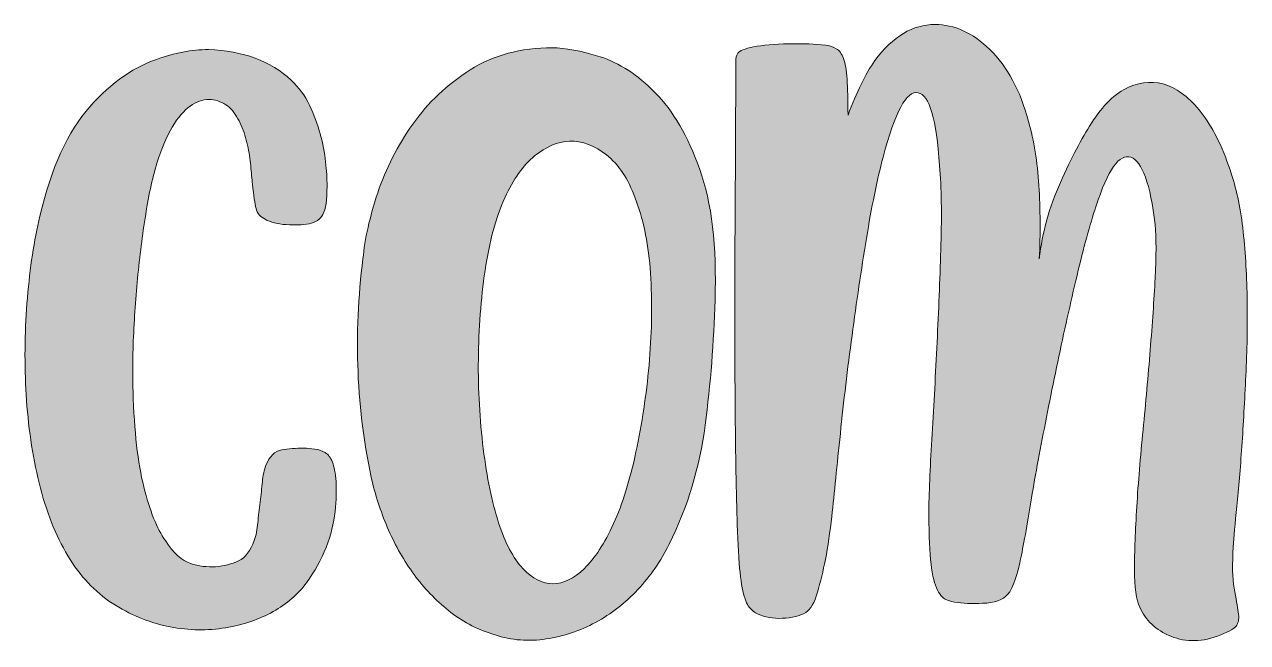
# Model space of a CAD drawing. Header units: inches. Extents: x 114 to 966, y -1047 to -33.
# Drawn here: x 116 to 395.1, y -753 to -611.9 of the extents above; entities that cross this region are included whole.
import ezdxf

# ---------------------------------------------------------------- set-up
doc = ezdxf.new("R2010")
doc.units = ezdxf.units.IN
doc.header["$MEASUREMENT"] = 0
doc.layers.add('Layer 1', color=7, linetype='Continuous')

# ---------------------------------------------------------------- blocks, each defined once
blk = doc.blocks.new('block 2')
at = {"layer": 'Layer 1', "true_color": 0xffffff}
h = blk.add_hatch(color=7, dxfattribs=at)
h.dxf.hatch_style = 2
edge = h.paths.add_edge_path()
edge.add_spline(control_points=[(392.68, -721.83), (393.09, -717.8), (393.47, -713.26), (393.81, -708.2), (394.15, -703.15), (394.46, -697.75), (394.73, -692.01), (395, -686.27), (395.11, -680.63), (395.04, -675.1), (394.97, -669.56), (394.66, -664.27), (394.12, -659.21), (393.57, -654.16), (392.68, -649.79), (391.45, -646.1), (389.67, -640.5), (387.52, -635.99), (385, -632.57), (382.47, -629.16), (379.77, -626.9), (376.9, -625.81), (374.03, -624.71), (371.06, -624.85), (367.98, -626.22), (364.91, -627.58), (362.07, -630.31), (359.48, -634.41), (357.29, -637.83), (354.93, -642.34), (352.41, -647.94), (349.88, -653.55), (348.27, -659.35), (347.59, -665.36), (347.86, -659.62), (347.83, -654.06), (347.49, -648.66), (347.15, -643.26), (346.36, -638.38), (345.13, -634), (343.22, -626.9), (340.28, -621.43), (336.32, -617.61), (332.35, -613.78), (328.19, -611.87), (323.82, -611.87), (318.76, -611.87), (314.18, -614.6), (310.08, -620.07), (307.9, -623.21), (305.85, -627.38), (303.94, -632.57), (303.94, -629.16), (303.87, -626.42), (303.73, -624.37), (303.59, -622.32), (303.32, -620.75), (302.91, -619.66), (302.5, -618.56), (301.95, -617.81), (301.27, -617.4), (300.59, -616.99), (299.76, -616.72), (298.81, -616.58), (296.49, -616.31), (293.69, -616.21), (290.41, -616.28), (287.13, -616.35), (284.46, -616.58), (282.41, -616.99), (280.36, -617.4), (279.17, -617.88), (278.83, -618.43), (278.48, -618.97), (278.32, -619.59), (278.32, -620.27), (278.32, -630.52), (278.28, -640.5), (278.21, -650.2), (278.14, -659.9), (278.11, -669.05), (278.11, -677.66), (278.11, -686.27), (278.14, -694.23), (278.21, -701.54), (278.28, -708.85), (278.38, -715.24), (278.52, -720.7), (278.65, -726.17), (278.83, -730.51), (279.03, -733.72), (279.24, -736.93), (279.54, -739.42), (279.96, -741.2), (280.36, -742.98), (280.84, -744.2), (281.39, -744.89), (281.93, -745.57), (282.62, -746.12), (283.44, -746.53), (284.94, -747.21), (286.79, -747.52), (288.97, -747.45), (291.16, -747.38), (292.94, -746.94), (294.3, -746.12), (295.39, -745.44), (296.28, -743.9), (296.97, -741.51), (297.65, -739.12), (298.26, -736.62), (298.81, -734.02), (299.36, -731.02), (299.83, -727.74), (300.25, -724.19), (300.79, -718.86), (301.44, -712.54), (302.19, -705.23), (302.94, -697.92), (303.83, -690.47), (304.86, -682.89), (305.88, -675.3), (306.97, -667.92), (308.14, -660.75), (309.3, -653.58), (310.56, -647.4), (311.93, -642.2), (314.66, -631.82), (317.32, -626.9), (319.92, -627.45), (322.52, -627.99), (324.16, -633.53), (324.84, -644.05), (325.25, -649.24), (325.35, -655.25), (325.15, -662.08), (324.94, -668.92), (324.67, -675.92), (324.33, -683.09), (323.99, -690.26), (323.61, -697.27), (323.2, -704.1), (322.79, -710.93), (322.52, -716.88), (322.38, -721.93), (322.38, -727.13), (322.52, -731.15), (322.79, -734.02), (323.06, -736.89), (323.51, -739.05), (324.12, -740.48), (324.74, -741.92), (325.45, -742.81), (326.28, -743.14), (327.09, -743.49), (327.98, -743.73), (328.94, -743.86), (330.85, -744.14), (333.07, -744.17), (335.6, -743.96), (338.13, -743.76), (339.87, -742.91), (340.83, -741.4), (341.51, -740.31), (342.12, -738.74), (342.67, -736.69), (343.22, -734.64), (343.97, -730.88), (344.93, -725.42), (345.61, -720.91), (346.57, -715.41), (347.8, -708.92), (349.03, -702.43), (350.36, -695.77), (351.79, -688.93), (353.23, -682.1), (354.69, -675.51), (356.2, -669.15), (357.7, -662.8), (359.14, -657.57), (360.5, -653.47), (363.24, -645), (365.9, -641.25), (368.5, -642.2), (371.09, -643.16), (372.94, -648.28), (374.03, -657.57), (374.3, -660.72), (374.3, -664.78), (374.03, -669.77), (373.76, -674.76), (373.38, -680.22), (372.9, -686.17), (372.42, -692.11), (371.88, -698.19), (371.26, -704.41), (370.65, -710.63), (370.17, -716.47), (369.83, -721.93), (369.49, -727.4), (369.32, -732.18), (369.32, -736.28), (369.32, -740.38), (369.73, -743.25), (370.55, -744.89), (371.78, -747.89), (374.13, -750.11), (377.62, -751.55), (381.1, -752.98), (384.89, -752.88), (388.99, -751.24), (391.04, -750.42), (392.27, -749.67), (392.68, -748.99), (393.09, -748.3), (393.2, -747.31), (392.99, -746.01), (392.79, -744.72), (392.48, -742.91), (392.07, -740.58), (391.66, -738.26), (391.59, -735.12), (391.86, -731.15), (392, -728.97), (392.27, -725.86), (392.68, -721.83)], knot_values=[0, 0, 0, 0, 1, 1, 1, 2, 2, 2, 3, 3, 3, 4, 4, 4, 5, 5, 5, 6, 6, 6, 7, 7, 7, 8, 8, 8, 9, 9, 9, 10, 10, 10, 11, 11, 11, 12, 12, 12, 13, 13, 13, 14, 14, 14, 15, 15, 15, 16, 16, 16, 17, 17, 17, 18, 18, 18, 19, 19, 19, 20, 20, 20, 21, 21, 21, 22, 22, 22, 23, 23, 23, 24, 24, 24, 25, 25, 25, 26, 26, 26, 27, 27, 27, 28, 28, 28, 29, 29, 29, 30, 30, 30, 31, 31, 31, 32, 32, 32, 33, 33, 33, 34, 34, 34, 35, 35, 35, 36, 36, 36, 37, 37, 37, 38, 38, 38, 39, 39, 39, 40, 40, 40, 41, 41, 41, 42, 42, 42, 43, 43, 43, 44, 44, 44, 45, 45, 45, 46, 46, 46, 47, 47, 47, 48, 48, 48, 49, 49, 49, 50, 50, 50, 51, 51, 51, 52, 52, 52, 53, 53, 53, 54, 54, 54, 55, 55, 55, 56, 56, 56, 57, 57, 57, 58, 58, 58, 59, 59, 59, 60, 60, 60, 61, 61, 61, 62, 62, 62, 63, 63, 63, 64, 64, 64, 65, 65, 65, 66, 66, 66, 67, 67, 67, 68, 68, 68, 69, 69, 69, 70, 70, 70, 71, 71, 71, 72, 72, 72, 73, 73, 73, 74, 74, 74, 75, 75, 75, 75], degree=3, periodic=1)
h = blk.add_hatch(color=7, dxfattribs=at)
h.dxf.hatch_style = 2
edge = h.paths.add_edge_path()
edge.add_spline(control_points=[(119.68, -717.73), (121.32, -724.08), (123.57, -729.52), (126.44, -734.02), (129.31, -738.53), (132.76, -742.02), (136.79, -744.48), (140.82, -746.94), (144.99, -748.58), (149.29, -749.4), (153.6, -750.22), (157.8, -750.29), (161.9, -749.6), (166, -748.92), (169.62, -747.69), (172.76, -745.91), (175.9, -744.14), (178.43, -741.95), (180.34, -739.35), (182.26, -736.76), (183.76, -734.06), (184.85, -731.26), (185.95, -728.46), (186.63, -725.72), (186.9, -723.06), (187.18, -720.39), (187.24, -718.11), (187.11, -716.19), (186.97, -714.28), (186.7, -712.81), (186.29, -711.79), (185.88, -710.76), (185.33, -710.04), (184.65, -709.63), (183.96, -709.22), (183.18, -708.95), (182.29, -708.81), (181.4, -708.68), (180.55, -708.61), (179.73, -708.61), (177.95, -708.61), (176.28, -708.75), (174.71, -709.02), (173.14, -709.3), (171.94, -710.45), (171.12, -712.5), (170.71, -713.6), (170.44, -714.86), (170.3, -716.3), (170.17, -717.73), (169.99, -719.27), (169.79, -720.91), (169.58, -722.55), (169.41, -724.12), (169.28, -725.62), (169.14, -727.13), (168.87, -728.49), (168.46, -729.72), (167.64, -732.04), (166.44, -733.58), (164.87, -734.33), (163.3, -735.08), (161.56, -735.53), (159.64, -735.66), (157.73, -735.8), (155.82, -735.56), (153.91, -734.95), (151.99, -734.33), (150.08, -732.59), (148.17, -729.72), (146.25, -726.99), (144.61, -722.89), (143.25, -717.42), (141.88, -711.96), (141.06, -704.71), (140.79, -695.7), (140.65, -691.19), (140.72, -686.37), (140.99, -681.25), (141.27, -676.12), (141.67, -671.07), (142.22, -666.08), (142.77, -661.09), (143.45, -656.35), (144.27, -651.83), (145.09, -647.33), (146.12, -643.5), (147.35, -640.36), (148.58, -637.22), (149.87, -634.79), (151.24, -633.08), (152.61, -631.37), (154.01, -630.21), (155.44, -629.6), (156.88, -628.98), (158.28, -628.85), (159.64, -629.19), (161.01, -629.53), (162.17, -630.18), (163.13, -631.13), (164.08, -632.23), (164.87, -633.49), (165.49, -634.93), (166.1, -636.36), (166.58, -637.87), (166.92, -639.44), (167.26, -641.01), (167.5, -642.58), (167.64, -644.15), (167.77, -645.72), (167.91, -647.12), (168.05, -648.35), (168.32, -650.95), (168.59, -652.79), (168.87, -653.89), (169.14, -654.98), (169.82, -655.8), (170.92, -656.35), (172.15, -657.03), (173.75, -657.44), (175.74, -657.57), (177.71, -657.71), (179.46, -657.64), (180.96, -657.37), (182.46, -657.1), (183.52, -656.38), (184.14, -655.22), (184.75, -654.06), (185.06, -651.91), (185.06, -648.76), (185.06, -647.12), (184.96, -645.28), (184.75, -643.23), (184.55, -641.18), (184.14, -639.06), (183.52, -636.87), (182.91, -634.69), (182.09, -632.5), (181.06, -630.31), (180.04, -628.13), (178.63, -626.22), (176.86, -624.58), (172.21, -620.2), (165.93, -617.88), (158, -617.61), (154.18, -617.61), (150.22, -618.36), (146.12, -619.86), (140.24, -621.91), (134.88, -625.88), (130.03, -631.75), (125.18, -637.63), (121.52, -646.3), (119.06, -657.78), (117.83, -663.52), (116.98, -669.87), (116.5, -676.84), (116.02, -683.81), (116.02, -690.78), (116.5, -697.75), (116.98, -704.71), (118.04, -711.38), (119.68, -717.73)], knot_values=[0, 0, 0, 0, 1, 1, 1, 2, 2, 2, 3, 3, 3, 4, 4, 4, 5, 5, 5, 6, 6, 6, 7, 7, 7, 8, 8, 8, 9, 9, 9, 10, 10, 10, 11, 11, 11, 12, 12, 12, 13, 13, 13, 14, 14, 14, 15, 15, 15, 16, 16, 16, 17, 17, 17, 18, 18, 18, 19, 19, 19, 20, 20, 20, 21, 21, 21, 22, 22, 22, 23, 23, 23, 24, 24, 24, 25, 25, 25, 26, 26, 26, 27, 27, 27, 28, 28, 28, 29, 29, 29, 30, 30, 30, 31, 31, 31, 32, 32, 32, 33, 33, 33, 34, 34, 34, 35, 35, 35, 36, 36, 36, 37, 37, 37, 38, 38, 38, 39, 39, 39, 40, 40, 40, 41, 41, 41, 42, 42, 42, 43, 43, 43, 44, 44, 44, 45, 45, 45, 46, 46, 46, 47, 47, 47, 48, 48, 48, 49, 49, 49, 50, 50, 50, 51, 51, 51, 52, 52, 52, 53, 53, 53, 54, 54, 54, 54], degree=3, periodic=1)
h = blk.add_hatch(color=7, dxfattribs=at)
h.dxf.hatch_style = 2
edge = h.paths.add_edge_path()
edge.add_spline(control_points=[(263.15, -730.54), (267.38, -721.93), (270.12, -712.88), (271.35, -703.38), (272.58, -693.89), (273.33, -684.36), (273.6, -674.79), (274.01, -662.49), (272.85, -652.55), (270.12, -644.97), (267.38, -637.39), (264, -631.55), (259.97, -627.45), (255.94, -623.35), (251.74, -620.61), (247.37, -619.25), (242.99, -617.88), (239.37, -617.2), (236.5, -617.2), (229.26, -617.2), (223.01, -618.87), (217.75, -622.22), (212.49, -625.57), (208.12, -629.7), (204.63, -634.62), (201.15, -639.54), (198.48, -644.76), (196.64, -650.3), (194.8, -655.83), (193.67, -660.85), (193.26, -665.36), (192.16, -673.97), (191.79, -682.58), (192.13, -691.19), (192.47, -699.8), (193.6, -708.34), (195.51, -716.81), (196.47, -720.64), (197.77, -724.36), (199.41, -727.98), (201.05, -731.6), (203.03, -734.95), (205.35, -738.02), (207.67, -741.1), (210.34, -743.8), (213.34, -746.12), (216.35, -748.44), (219.7, -750.15), (223.39, -751.24), (227.21, -752.47), (231.1, -752.78), (235.07, -752.16), (239.03, -751.55), (242.79, -750.29), (246.34, -748.37), (249.89, -746.46), (253.11, -743.96), (255.98, -740.89), (258.84, -737.82), (261.23, -734.37), (263.15, -730.54)], knot_values=[0, 0, 0, 0, 1, 1, 1, 2, 2, 2, 3, 3, 3, 4, 4, 4, 5, 5, 5, 6, 6, 6, 7, 7, 7, 8, 8, 8, 9, 9, 9, 10, 10, 10, 11, 11, 11, 12, 12, 12, 13, 13, 13, 14, 14, 14, 15, 15, 15, 16, 16, 16, 17, 17, 17, 18, 18, 18, 19, 19, 19, 20, 20, 20, 20], degree=3, periodic=1)
edge = h.paths.add_edge_path()
edge.add_spline(control_points=[(250.44, -725.83), (248.39, -730.33), (246.17, -733.75), (243.78, -736.07), (241.39, -738.4), (239, -739.56), (236.61, -739.56), (234.21, -739.56), (231.92, -738.4), (229.74, -736.07), (227.55, -733.75), (225.71, -730.27), (224.21, -725.62), (222.7, -720.98), (221.54, -715.34), (220.72, -708.71), (219.9, -702.09), (219.52, -695.29), (219.59, -688.32), (219.66, -681.35), (220.17, -674.59), (221.13, -668.03), (222.09, -661.47), (223.59, -655.93), (225.64, -651.43), (227.55, -647.19), (229.81, -644.01), (232.41, -641.9), (235, -639.78), (237.66, -638.65), (240.4, -638.51), (240.4, -638.51), (241.42, -638.51), (241.42, -638.51), (244.43, -638.79), (247.23, -640.12), (249.83, -642.51), (252.42, -644.9), (254.47, -648.49), (255.98, -653.27), (257.62, -657.92), (258.61, -663.45), (258.95, -669.87), (259.29, -676.3), (259.15, -682.89), (258.54, -689.65), (257.92, -696.41), (256.93, -703.01), (255.56, -709.43), (254.2, -715.85), (252.49, -721.32), (250.44, -725.83)], knot_values=[0, 0, 0, 0, 1, 1, 1, 2, 2, 2, 3, 3, 3, 4, 4, 4, 5, 5, 5, 6, 6, 6, 7, 7, 7, 8, 8, 8, 9, 9, 9, 10, 10, 10, 11, 11, 11, 12, 12, 12, 13, 13, 13, 14, 14, 14, 15, 15, 15, 16, 16, 16, 17, 17, 17, 17], degree=3, periodic=1)
at = {"layer": 'Layer 1', "lineweight": 0}
for points, knots in [([(392.68, -721.83), (393.09, -717.8), (393.47, -713.26), (393.81, -708.2), (394.15, -703.15), (394.46, -697.75), (394.73, -692.01), (395, -686.27), (395.11, -680.63), (395.04, -675.1), (394.97, -669.56), (394.66, -664.27), (394.12, -659.21), (393.57, -654.16), (392.68, -649.79), (391.45, -646.1), (389.67, -640.5), (387.52, -635.99), (385, -632.57), (382.47, -629.16), (379.77, -626.9), (376.9, -625.81), (374.03, -624.71), (371.06, -624.85), (367.98, -626.22), (364.91, -627.58), (362.07, -630.31), (359.48, -634.41), (357.29, -637.83), (354.93, -642.34), (352.41, -647.94), (349.88, -653.55), (348.27, -659.35), (347.59, -665.36), (347.86, -659.62), (347.83, -654.06), (347.49, -648.66), (347.15, -643.26), (346.36, -638.38), (345.13, -634), (343.22, -626.9), (340.28, -621.43), (336.32, -617.61), (332.35, -613.78), (328.19, -611.87), (323.82, -611.87), (318.76, -611.87), (314.18, -614.6), (310.08, -620.07), (307.9, -623.21), (305.85, -627.38), (303.94, -632.57), (303.94, -629.16), (303.87, -626.42), (303.73, -624.37), (303.59, -622.32), (303.32, -620.75), (302.91, -619.66), (302.5, -618.56), (301.95, -617.81), (301.27, -617.4), (300.59, -616.99), (299.76, -616.72), (298.81, -616.58), (296.49, -616.31), (293.69, -616.21), (290.41, -616.28), (287.13, -616.35), (284.46, -616.58), (282.41, -616.99), (280.36, -617.4), (279.17, -617.88), (278.83, -618.43), (278.48, -618.97), (278.32, -619.59), (278.32, -620.27), (278.32, -630.52), (278.28, -640.5), (278.21, -650.2), (278.14, -659.9), (278.11, -669.05), (278.11, -677.66), (278.11, -686.27), (278.14, -694.23), (278.21, -701.54), (278.28, -708.85), (278.38, -715.24), (278.52, -720.7), (278.65, -726.17), (278.83, -730.51), (279.03, -733.72), (279.24, -736.93), (279.54, -739.42), (279.96, -741.2), (280.36, -742.98), (280.84, -744.2), (281.39, -744.89), (281.93, -745.57), (282.62, -746.12), (283.44, -746.53), (284.94, -747.21), (286.79, -747.52), (288.97, -747.45), (291.16, -747.38), (292.94, -746.94), (294.3, -746.12), (295.39, -745.44), (296.28, -743.9), (296.97, -741.51), (297.65, -739.12), (298.26, -736.62), (298.81, -734.02), (299.36, -731.02), (299.83, -727.74), (300.25, -724.19), (300.79, -718.86), (301.44, -712.54), (302.19, -705.23), (302.94, -697.92), (303.83, -690.47), (304.86, -682.89), (305.88, -675.3), (306.97, -667.92), (308.14, -660.75), (309.3, -653.58), (310.56, -647.4), (311.93, -642.2), (314.66, -631.82), (317.32, -626.9), (319.92, -627.45), (322.52, -627.99), (324.16, -633.53), (324.84, -644.05), (325.25, -649.24), (325.35, -655.25), (325.15, -662.08), (324.94, -668.92), (324.67, -675.92), (324.33, -683.09), (323.99, -690.26), (323.61, -697.27), (323.2, -704.1), (322.79, -710.93), (322.52, -716.88), (322.38, -721.93), (322.38, -727.13), (322.52, -731.15), (322.79, -734.02), (323.06, -736.89), (323.51, -739.05), (324.12, -740.48), (324.74, -741.92), (325.45, -742.81), (326.28, -743.14), (327.09, -743.49), (327.98, -743.73), (328.94, -743.86), (330.85, -744.14), (333.07, -744.17), (335.6, -743.96), (338.13, -743.76), (339.87, -742.91), (340.83, -741.4), (341.51, -740.31), (342.12, -738.74), (342.67, -736.69), (343.22, -734.64), (343.97, -730.88), (344.93, -725.42), (345.61, -720.91), (346.57, -715.41), (347.8, -708.92), (349.03, -702.43), (350.36, -695.77), (351.79, -688.93), (353.23, -682.1), (354.69, -675.51), (356.2, -669.15), (357.7, -662.8), (359.14, -657.57), (360.5, -653.47), (363.24, -645), (365.9, -641.25), (368.5, -642.2), (371.09, -643.16), (372.94, -648.28), (374.03, -657.57), (374.3, -660.72), (374.3, -664.78), (374.03, -669.77), (373.76, -674.76), (373.38, -680.22), (372.9, -686.17), (372.42, -692.11), (371.88, -698.19), (371.26, -704.41), (370.65, -710.63), (370.17, -716.47), (369.83, -721.93), (369.49, -727.4), (369.32, -732.18), (369.32, -736.28), (369.32, -740.38), (369.73, -743.25), (370.55, -744.89), (371.78, -747.89), (374.13, -750.11), (377.62, -751.55), (381.1, -752.98), (384.89, -752.88), (388.99, -751.24), (391.04, -750.42), (392.27, -749.67), (392.68, -748.99), (393.09, -748.3), (393.2, -747.31), (392.99, -746.01), (392.79, -744.72), (392.48, -742.91), (392.07, -740.58), (391.66, -738.26), (391.59, -735.12), (391.86, -731.15), (392, -728.97), (392.27, -725.86), (392.68, -721.83)], [0, 0, 0, 0, 1, 1, 1, 2, 2, 2, 3, 3, 3, 4, 4, 4, 5, 5, 5, 6, 6, 6, 7, 7, 7, 8, 8, 8, 9, 9, 9, 10, 10, 10, 11, 11, 11, 12, 12, 12, 13, 13, 13, 14, 14, 14, 15, 15, 15, 16, 16, 16, 17, 17, 17, 18, 18, 18, 19, 19, 19, 20, 20, 20, 21, 21, 21, 22, 22, 22, 23, 23, 23, 24, 24, 24, 25, 25, 25, 26, 26, 26, 27, 27, 27, 28, 28, 28, 29, 29, 29, 30, 30, 30, 31, 31, 31, 32, 32, 32, 33, 33, 33, 34, 34, 34, 35, 35, 35, 36, 36, 36, 37, 37, 37, 38, 38, 38, 39, 39, 39, 40, 40, 40, 41, 41, 41, 42, 42, 42, 43, 43, 43, 44, 44, 44, 45, 45, 45, 46, 46, 46, 47, 47, 47, 48, 48, 48, 49, 49, 49, 50, 50, 50, 51, 51, 51, 52, 52, 52, 53, 53, 53, 54, 54, 54, 55, 55, 55, 56, 56, 56, 57, 57, 57, 58, 58, 58, 59, 59, 59, 60, 60, 60, 61, 61, 61, 62, 62, 62, 63, 63, 63, 64, 64, 64, 65, 65, 65, 66, 66, 66, 67, 67, 67, 68, 68, 68, 69, 69, 69, 70, 70, 70, 71, 71, 71, 72, 72, 72, 73, 73, 73, 74, 74, 74, 75, 75, 75, 75]), ([(119.68, -717.73), (121.32, -724.08), (123.57, -729.52), (126.44, -734.02), (129.31, -738.53), (132.76, -742.02), (136.79, -744.48), (140.82, -746.94), (144.99, -748.58), (149.29, -749.4), (153.6, -750.22), (157.8, -750.29), (161.9, -749.6), (166, -748.92), (169.62, -747.69), (172.76, -745.91), (175.9, -744.14), (178.43, -741.95), (180.34, -739.35), (182.26, -736.76), (183.76, -734.06), (184.85, -731.26), (185.95, -728.46), (186.63, -725.72), (186.9, -723.06), (187.18, -720.39), (187.24, -718.11), (187.11, -716.19), (186.97, -714.28), (186.7, -712.81), (186.29, -711.79), (185.88, -710.76), (185.33, -710.04), (184.65, -709.63), (183.96, -709.22), (183.18, -708.95), (182.29, -708.81), (181.4, -708.68), (180.55, -708.61), (179.73, -708.61), (177.95, -708.61), (176.28, -708.75), (174.71, -709.02), (173.14, -709.3), (171.94, -710.45), (171.12, -712.5), (170.71, -713.6), (170.44, -714.86), (170.3, -716.3), (170.17, -717.73), (169.99, -719.27), (169.79, -720.91), (169.58, -722.55), (169.41, -724.12), (169.28, -725.62), (169.14, -727.13), (168.87, -728.49), (168.46, -729.72), (167.64, -732.04), (166.44, -733.58), (164.87, -734.33), (163.3, -735.08), (161.56, -735.53), (159.64, -735.66), (157.73, -735.8), (155.82, -735.56), (153.91, -734.95), (151.99, -734.33), (150.08, -732.59), (148.17, -729.72), (146.25, -726.99), (144.61, -722.89), (143.25, -717.42), (141.88, -711.96), (141.06, -704.71), (140.79, -695.7), (140.65, -691.19), (140.72, -686.37), (140.99, -681.25), (141.27, -676.12), (141.67, -671.07), (142.22, -666.08), (142.77, -661.09), (143.45, -656.35), (144.27, -651.83), (145.09, -647.33), (146.12, -643.5), (147.35, -640.36), (148.58, -637.22), (149.87, -634.79), (151.24, -633.08), (152.61, -631.37), (154.01, -630.21), (155.44, -629.6), (156.88, -628.98), (158.28, -628.85), (159.64, -629.19), (161.01, -629.53), (162.17, -630.18), (163.13, -631.13), (164.08, -632.23), (164.87, -633.49), (165.49, -634.93), (166.1, -636.36), (166.58, -637.87), (166.92, -639.44), (167.26, -641.01), (167.5, -642.58), (167.64, -644.15), (167.77, -645.72), (167.91, -647.12), (168.05, -648.35), (168.32, -650.95), (168.59, -652.79), (168.87, -653.89), (169.14, -654.98), (169.82, -655.8), (170.92, -656.35), (172.15, -657.03), (173.75, -657.44), (175.74, -657.57), (177.71, -657.71), (179.46, -657.64), (180.96, -657.37), (182.46, -657.1), (183.52, -656.38), (184.14, -655.22), (184.75, -654.06), (185.06, -651.91), (185.06, -648.76), (185.06, -647.12), (184.96, -645.28), (184.75, -643.23), (184.55, -641.18), (184.14, -639.06), (183.52, -636.87), (182.91, -634.69), (182.09, -632.5), (181.06, -630.31), (180.04, -628.13), (178.63, -626.22), (176.86, -624.58), (172.21, -620.2), (165.93, -617.88), (158, -617.61), (154.18, -617.61), (150.22, -618.36), (146.12, -619.86), (140.24, -621.91), (134.88, -625.88), (130.03, -631.75), (125.18, -637.63), (121.52, -646.3), (119.06, -657.78), (117.83, -663.52), (116.98, -669.87), (116.5, -676.84), (116.02, -683.81), (116.02, -690.78), (116.5, -697.75), (116.98, -704.71), (118.04, -711.38), (119.68, -717.73)], [0, 0, 0, 0, 1, 1, 1, 2, 2, 2, 3, 3, 3, 4, 4, 4, 5, 5, 5, 6, 6, 6, 7, 7, 7, 8, 8, 8, 9, 9, 9, 10, 10, 10, 11, 11, 11, 12, 12, 12, 13, 13, 13, 14, 14, 14, 15, 15, 15, 16, 16, 16, 17, 17, 17, 18, 18, 18, 19, 19, 19, 20, 20, 20, 21, 21, 21, 22, 22, 22, 23, 23, 23, 24, 24, 24, 25, 25, 25, 26, 26, 26, 27, 27, 27, 28, 28, 28, 29, 29, 29, 30, 30, 30, 31, 31, 31, 32, 32, 32, 33, 33, 33, 34, 34, 34, 35, 35, 35, 36, 36, 36, 37, 37, 37, 38, 38, 38, 39, 39, 39, 40, 40, 40, 41, 41, 41, 42, 42, 42, 43, 43, 43, 44, 44, 44, 45, 45, 45, 46, 46, 46, 47, 47, 47, 48, 48, 48, 49, 49, 49, 50, 50, 50, 51, 51, 51, 52, 52, 52, 53, 53, 53, 54, 54, 54, 54]), ([(263.15, -730.54), (267.38, -721.93), (270.12, -712.88), (271.35, -703.38), (272.58, -693.89), (273.33, -684.36), (273.6, -674.79), (274.01, -662.49), (272.85, -652.55), (270.12, -644.97), (267.38, -637.39), (264, -631.55), (259.97, -627.45), (255.94, -623.35), (251.74, -620.61), (247.37, -619.25), (242.99, -617.88), (239.37, -617.2), (236.5, -617.2), (229.26, -617.2), (223.01, -618.87), (217.75, -622.22), (212.49, -625.57), (208.12, -629.7), (204.63, -634.62), (201.15, -639.54), (198.48, -644.76), (196.64, -650.3), (194.8, -655.83), (193.67, -660.85), (193.26, -665.36), (192.16, -673.97), (191.79, -682.58), (192.13, -691.19), (192.47, -699.8), (193.6, -708.34), (195.51, -716.81), (196.47, -720.64), (197.77, -724.36), (199.41, -727.98), (201.05, -731.6), (203.03, -734.95), (205.35, -738.02), (207.67, -741.1), (210.34, -743.8), (213.34, -746.12), (216.35, -748.44), (219.7, -750.15), (223.39, -751.24), (227.21, -752.47), (231.1, -752.78), (235.07, -752.16), (239.03, -751.55), (242.79, -750.29), (246.34, -748.37), (249.89, -746.46), (253.11, -743.96), (255.98, -740.89), (258.84, -737.82), (261.23, -734.37), (263.15, -730.54)], [0, 0, 0, 0, 1, 1, 1, 2, 2, 2, 3, 3, 3, 4, 4, 4, 5, 5, 5, 6, 6, 6, 7, 7, 7, 8, 8, 8, 9, 9, 9, 10, 10, 10, 11, 11, 11, 12, 12, 12, 13, 13, 13, 14, 14, 14, 15, 15, 15, 16, 16, 16, 17, 17, 17, 18, 18, 18, 19, 19, 19, 20, 20, 20, 20]), ([(250.44, -725.83), (248.39, -730.33), (246.17, -733.75), (243.78, -736.07), (241.39, -738.4), (239, -739.56), (236.61, -739.56), (234.21, -739.56), (231.92, -738.4), (229.74, -736.07), (227.55, -733.75), (225.71, -730.27), (224.21, -725.62), (222.7, -720.98), (221.54, -715.34), (220.72, -708.71), (219.9, -702.09), (219.52, -695.29), (219.59, -688.32), (219.66, -681.35), (220.17, -674.59), (221.13, -668.03), (222.09, -661.47), (223.59, -655.93), (225.64, -651.43), (227.55, -647.19), (229.81, -644.01), (232.41, -641.9), (235, -639.78), (237.66, -638.65), (240.4, -638.51), (240.4, -638.51), (241.42, -638.51), (241.42, -638.51), (244.43, -638.79), (247.23, -640.12), (249.83, -642.51), (252.42, -644.9), (254.47, -648.49), (255.98, -653.27), (257.62, -657.92), (258.61, -663.45), (258.95, -669.87), (259.29, -676.3), (259.15, -682.89), (258.54, -689.65), (257.92, -696.41), (256.93, -703.01), (255.56, -709.43), (254.2, -715.85), (252.49, -721.32), (250.44, -725.83)], [0, 0, 0, 0, 1, 1, 1, 2, 2, 2, 3, 3, 3, 4, 4, 4, 5, 5, 5, 6, 6, 6, 7, 7, 7, 8, 8, 8, 9, 9, 9, 10, 10, 10, 11, 11, 11, 12, 12, 12, 13, 13, 13, 14, 14, 14, 15, 15, 15, 16, 16, 16, 17, 17, 17, 17])]:
    blk.add_open_spline(points, degree=3, knots=knots, dxfattribs=at)

msp = doc.modelspace()

# ---------------------------------------------------------------- block references
at = {"layer": 'Layer 1'}
msp.add_blockref('block 2', (0, 0), dxfattribs=at)

doc.saveas('drawing.dxf')
